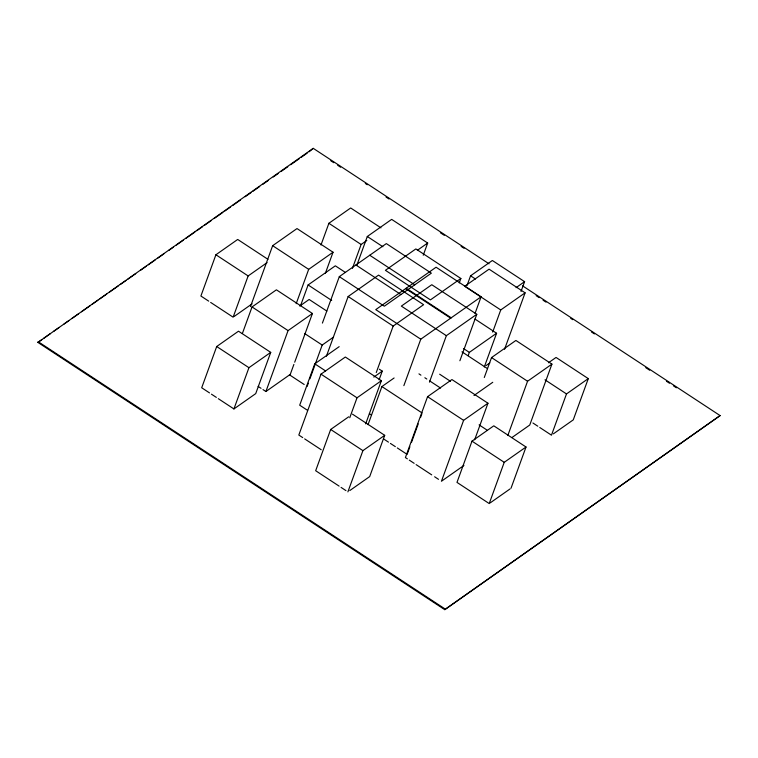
<?xml version="1.0" encoding="UTF-8"?>
<svg xmlns="http://www.w3.org/2000/svg" width="758" height="758" viewBox="0 0 758 758"><rect width="100%" height="100%" fill="white"/><g stroke="black" fill="none" stroke-linecap="round" stroke-linejoin="round"><path stroke-width="1.14" d="M522.594 285.861L720.1 415.592L444.756 609.659L37.9 342.408L313.244 148.341L489.024 263.803M267.981 259.34L237.699 239.452L215.907 254.764L200.898 296.018L208.706 301.144M218.295 398.68L233.928 408.941L255.721 393.62L270.729 352.375L238.495 331.199L216.703 346.52L201.694 387.764L209.511 392.9M267.091 262.619L248.141 275.94L233.132 317.185L210.667 302.433M250.491 306.583L272.653 245.687L297.013 228.565L333.037 252.234L325.381 273.268M242.371 333.52L252.044 306.943L276.405 289.821L312.429 313.49L294.701 362.21M313.244 148.341L309.103 151.79M233.928 408.941L248.937 367.696L270.729 352.375M296.189 303.674L308.677 269.355L333.037 252.234M262.988 389.593L265.906 391.507L288.068 330.611L312.429 313.49M320.985 245.005L328.887 223.297L350.679 207.976L380.961 227.864M300.575 305.645L308.108 284.951L335.33 265.821L345.155 272.264M293.896 364.418L290.267 374.386L265.906 391.507M322.406 323.088L339.309 276.642L386.334 243.593L431.349 273.164L384.325 306.213L339.309 276.642M339.177 346.662L314.769 363.821L299.704 405.198L307.568 410.353M307.132 386.428L308.326 383.169M309.908 378.81L322.197 345.051L333.463 337.139M352.432 268.351L361.121 244.474L366.806 240.476M356.819 265.281L367.298 236.496L391.659 219.375L427.683 243.034L423.248 255.219M326.414 356.232L348.149 296.511L378.583 275.116L423.599 304.688L393.165 326.073L376.262 372.529M365.659 423.874L381.378 380.687L345.345 357.027L320.985 374.149L298.823 435.045L302.717 437.603M348.68 416.815L330.678 429.464L315.669 470.718L339.11 486.115M349.76 417.743L357.018 397.808L381.378 380.687M379.095 379.843L382.269 371.136L379.322 369.203M368.037 424.669L381.909 386.561L394.113 377.977M347.894 491.885L362.911 450.64L384.704 435.319L352.47 414.152M384.704 435.319L369.696 476.574L349.789 490.559M403.862 385.642L420.775 339.196L481.093 296.795L436.077 267.223L375.76 309.624L420.775 339.196M459.253 282.914L460.864 278.489L415.848 248.927L385.415 270.312L430.43 299.884L460.864 278.489M429.454 382.127L446.358 335.68L476.791 314.286L431.776 284.724L401.342 306.109L446.358 335.68M467.004 285.576L470.566 275.808L492.359 260.496L524.593 281.663L521.03 291.432M474.66 439.763L487.962 403.228L451.929 379.559L427.569 396.68L405.407 457.576L407.359 458.855M407.122 454.383L409.889 446.765M411.48 442.407L418.217 423.902M420.595 417.364L421.78 414.095M475.058 313.386L481.093 296.795M459.888 360.742L476.791 314.286M468.169 355.644L469.354 352.375L496.585 333.245L474.972 319.042M492.681 332.099L500.735 309.956L525.095 292.834L489.071 269.166L464.711 286.287L500.735 309.956M487.962 403.228L463.602 420.349L441.44 481.245L463.924 465.44M484.296 366.995L496.585 333.245M484.277 377.512L491.535 357.577L515.895 340.456L551.919 364.124L529.757 425.02L511.953 437.537M504.544 349.305L525.095 292.834M471.997 441.147L456.989 482.391L489.223 503.568L504.231 462.323L526.024 447.002L493.79 425.825L471.997 441.147L504.231 462.323M507.813 435.499L527.559 381.246L551.919 364.124M444.756 609.659L720.1 415.592M511.015 488.247L526.024 447.002M548.47 362.769L556.05 357.444L588.284 378.621L566.491 393.933L551.473 435.187L539.753 427.484M588.284 378.621L573.266 419.866L553.368 433.851M37.9 342.408L41.775 339.688M43.708 338.324L50.492 333.558M53.401 331.511L59.209 327.428M64.051 324.026L68.893 320.625M71.802 318.578L78.576 313.812M81.485 311.775L90.202 305.645M92.144 304.28L97.953 300.196M99.885 298.841L106.67 294.076M109.578 292.029L118.295 285.899M120.228 284.544L126.046 280.46M127.979 279.096L135.729 273.647M140.571 270.246L146.379 266.162M148.322 264.798L155.096 260.032M158.005 257.985L163.813 253.902M168.655 250.5L173.506 247.099M176.406 245.052L183.19 240.286M186.089 238.249L194.815 232.119M196.748 230.754L202.557 226.67M204.499 225.316L211.274 220.55M214.182 218.503L222.899 212.373M224.832 211.018L230.65 206.934M232.583 205.57L240.333 200.121M245.175 196.72L250.993 192.636M252.926 191.272L259.71 186.506M262.609 184.459L268.427 180.376M273.268 176.974L278.11 173.573M281.019 171.526L287.794 166.76M290.702 164.723L299.419 158.593M301.352 157.228L307.17 153.144M234.08 316.522L252.082 303.863M299.761 306.061L309.15 299.467L326.831 311.074M417.383 250.282L427.683 243.034M373.817 377.077L382.269 371.136M516.065 287.661L524.593 281.663M486.067 365.583L489.82 362.949M473.996 395.486L492.766 382.288M490.17 502.905L510.068 488.919M330.753 160.734L333.719 162.686M337.67 165.282L340.626 167.224M365.318 183.445L367.289 184.744M386.059 197.061L389.015 199.013M440.37 232.744L444.321 235.331M461.11 246.359L464.067 248.311M536.162 295.658L539.118 297.61M543.069 300.196L546.035 302.148M570.727 318.36L572.697 319.658M591.458 331.985L594.424 333.927M645.778 367.658L649.72 370.255M666.509 381.283L669.475 383.226M673.426 385.822L676.382 387.774M470.566 275.808L475.446 279.02M367.298 236.496L382.875 246.729M328.887 223.297L361.121 244.474M369.743 255.247L414.759 284.819M406.193 288.229L451.209 317.801M545.002 379.824L566.491 393.933M405.644 288.618L450.659 318.189M355.9 264.987L400.916 294.549M491.535 357.577L527.559 381.246M463.46 348.509L469.354 352.375M461.973 351.845L487.508 368.625M272.653 245.687L308.677 269.355M348.149 296.511L393.165 326.073M532.921 422.992L537.801 426.204M308.108 284.951L331.682 300.443M439.659 374.206L450.46 381.302M418.956 373.874L420.917 375.163M424.85 377.74L426.811 379.028M429.758 380.971L440.569 388.068M479.103 424.878L486.901 429.994M215.907 254.764L248.141 275.94M427.569 396.68L463.602 420.349M304.517 333.444L322.197 345.051M381.909 386.561L422.178 413.006M252.044 306.943L288.068 330.611M314.769 363.821L325.57 370.918M320.985 374.149L357.018 397.808M369.402 413.707L371.354 414.986M289.452 374.822L304.185 384.495M383.548 438.901L388.456 442.132M390.417 443.421L395.335 446.642M397.296 447.931L406.136 453.739M409.301 460.134L414.171 463.327M416.114 464.616L431.7 474.849M434.618 476.763L438.512 479.321M216.703 346.52L248.937 367.696M330.678 429.464L362.911 450.64M258.118 386.391L261.036 388.314M304.669 438.882L321.221 449.75M211.463 394.188L216.343 397.391M341.062 487.394L345.942 490.606M38.165 341.687L445.022 608.939"/></g></svg>
